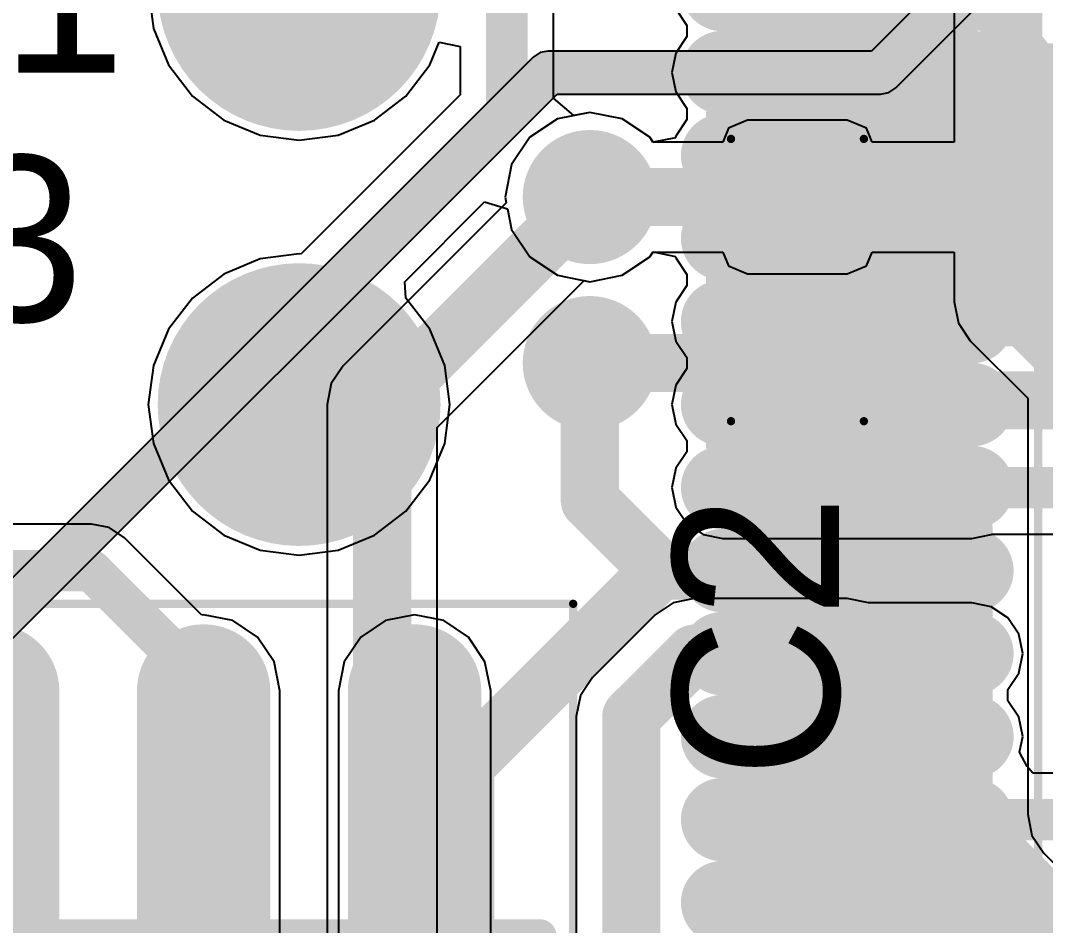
# Model space of a CAD drawing. Header units: millimetres. Extents: x 118 to 288, y 159 to 220.
# Drawn here: x 180.82 to 186.99, y 193.64 to 199.09 of the extents above; entities that cross this region are included whole.
import ezdxf

# ---------------------------------------------------------------- set-up
doc = ezdxf.new("R2010")
doc.units = ezdxf.units.MM
for name, color, linetype in [('BottomLayer', 5, 'Continuous'), ('BottomOverlay', 54, 'Continuous'), ('BottomPaste', 16, 'Continuous'), ('BottomSolder', 6, 'Continuous'), ('InternalPlane1', 76, 'Continuous'), ('InternalPlane2', 16, 'Continuous'), ('Mechanical1', 6, 'Continuous'), ('Mechanical15', 56, 'Continuous'), ('MultiLayer', 9, 'Continuous'), ('TopLayer', 1, 'Continuous'), ('TopOverlay', 2, 'Continuous'), ('TopPaste', 8, 'Continuous'), ('TopSolder', 216, 'Continuous'), ('ViaHoleLayer', 16, 'Continuous')]:
    doc.layers.add(name, color=color, linetype=linetype)

# ---------------------------------------------------------------- blocks, each defined once
blk = doc.blocks.new('TP_P___P___1')
at = {"layer": 'TopLayer', "const_width": 0.75}
blk.add_lwpolyline([(-0.375, 0, 1), (0.375, 0, 1)], format="xyb", close=True, dxfattribs=at)
at = {"layer": 'TopPaste', "const_width": 0.75}
blk.add_lwpolyline([(-0.375, 0, 1), (0.375, 0, 1)], format="xyb", close=True, dxfattribs=at)
at = {"layer": 'TopSolder', "const_width": 0.8516}
blk.add_lwpolyline([(-0.4258, 0, 1), (0.4258, 0, 1)], format="xyb", close=True, dxfattribs=at)
blk = doc.blocks.new('TP_P___P___3')
at = {"layer": 'TopLayer', "const_width": 0.75}
blk.add_lwpolyline([(-0.375, 0, 1), (0.375, 0, 1)], format="xyb", close=True, dxfattribs=at)
at = {"layer": 'TopPaste', "const_width": 0.75}
blk.add_lwpolyline([(-0.375, 0, 1), (0.375, 0, 1)], format="xyb", close=True, dxfattribs=at)
at = {"layer": 'TopSolder', "const_width": 0.8516}
blk.add_lwpolyline([(-0.4258, 0, 1), (0.4258, 0, 1)], format="xyb", close=True, dxfattribs=at)
blk = doc.blocks.new('SOIC16_10')
at = {"layer": 'Mechanical15', "const_width": 0.05}
for points in [[(4.3, 5.4), (4.3, -5.4)], [(-4.3, -5.4), (4.3, -5.4)]]:
    blk.add_lwpolyline(points, dxfattribs=at)
at = {"layer": 'Mechanical15', "const_width": 0.025}
blk.add_lwpolyline([(4.2875, -5.4, 1), (4.3125, -5.4, 1)], format="xyb", close=True, dxfattribs=at)
blk.add_lwpolyline([(4.2875, -5.4, 1), (4.3125, -5.4, 1)], format="xyb", close=True, dxfattribs=at)
at = {"layer": 'TopLayer', "const_width": 0.6}
for points in [[(2.225, -1.905), (3.775, -1.905)], [(2.225, -3.175), (3.775, -3.175)], [(2.225, -4.445), (3.775, -4.445)]]:
    blk.add_lwpolyline(points, dxfattribs=at)
at = {"layer": 'TopLayer', "const_width": 0.3}
for points in [[(2.075, -1.905, 1), (2.375, -1.905, 1)], [(3.625, -1.905, 1), (3.925, -1.905, 1)], [(2.075, -3.175, 1), (2.375, -3.175, 1)], [(3.625, -3.175, 1), (3.925, -3.175, 1)], [(2.075, -4.445, 1), (2.375, -4.445, 1)], [(3.625, -4.445, 1), (3.925, -4.445, 1)]]:
    blk.add_lwpolyline(points, format="xyb", close=True, dxfattribs=at)
at = {"layer": 'TopOverlay', "const_width": 0.2}
for points in [[(2.3, 5.2), (2.3, -5.2)], [(-2.3, -5.2), (2.3, -5.2)]]:
    blk.add_lwpolyline(points, dxfattribs=at)
at = {"layer": 'TopOverlay', "const_width": 0.1}
blk.add_lwpolyline([(2.25, -5.2, 1), (2.35, -5.2, 1)], format="xyb", close=True, dxfattribs=at)
blk.add_lwpolyline([(2.25, -5.2, 1), (2.35, -5.2, 1)], format="xyb", close=True, dxfattribs=at)
at = {"layer": 'TopPaste', "const_width": 0.6}
for points in [[(2.225, -1.905), (3.775, -1.905)], [(2.225, -3.175), (3.775, -3.175)], [(2.225, -4.445), (3.775, -4.445)]]:
    blk.add_lwpolyline(points, dxfattribs=at)
at = {"layer": 'TopPaste', "const_width": 0.3}
for points in [[(2.075, -1.905, 1), (2.375, -1.905, 1)], [(3.625, -1.905, 1), (3.925, -1.905, 1)], [(2.075, -3.175, 1), (2.375, -3.175, 1)], [(3.625, -3.175, 1), (3.925, -3.175, 1)], [(2.075, -4.445, 1), (2.375, -4.445, 1)], [(3.625, -4.445, 1), (3.925, -4.445, 1)]]:
    blk.add_lwpolyline(points, format="xyb", close=True, dxfattribs=at)
at = {"layer": 'TopSolder', "const_width": 0.8032}
for points in [[(2.225, -1.905), (3.775, -1.905)], [(2.225, -3.175), (3.775, -3.175)], [(2.225, -4.445), (3.775, -4.445)]]:
    blk.add_lwpolyline(points, dxfattribs=at)
at = {"layer": 'TopSolder', "const_width": 0.4016}
for points in [[(2.0242, -1.905, 1), (2.4258, -1.905, 1)], [(3.5742, -1.905, 1), (3.9758, -1.905, 1)], [(2.0242, -3.175, 1), (2.4258, -3.175, 1)], [(3.5742, -3.175, 1), (3.9758, -3.175, 1)], [(2.0242, -4.445, 1), (2.4258, -4.445, 1)], [(3.5742, -4.445, 1), (3.9758, -4.445, 1)]]:
    blk.add_lwpolyline(points, format="xyb", close=True, dxfattribs=at)
blk = doc.blocks.new('0402__17')
at = {"layer": 'Mechanical15'}
for points, const_width in [([(0.4, 0.85), (-0.4, 0.85)], 0.05), ([(-0.4, 0.85), (-0.4, -0.85)], 0.05), ([(0.4, 0.85), (0.4, -0.85)], 0.05), ([(0, 0.25), (0, -0.25)], 0.1), ([(0.25, 0), (-0.25, 0)], 0.1), ([(0.4, -0.85), (-0.4, -0.85)], 0.05)]:
    blk.add_lwpolyline(points, dxfattribs=dict(at, const_width=const_width))
for points, const_width in [([(-0.4125, 0.85, 1), (-0.3875, 0.85, 1)], 0.025), ([(-0.4125, 0.85, 1), (-0.3875, 0.85, 1)], 0.025), ([(0.3875, 0.85, 1), (0.4125, 0.85, 1)], 0.025), ([(0.3875, 0.85, 1), (0.4125, 0.85, 1)], 0.025), ([(-0.025, 0.25, 1), (0.025, 0.25, 1)], 0.05), ([(-0.275, 0, 1), (-0.225, 0, 1)], 0.05), ([(0.225, 0, 1), (0.275, 0, 1)], 0.05), ([(-0.025, -0.25, 1), (0.025, -0.25, 1)], 0.05), ([(-0.4125, -0.85, 1), (-0.3875, -0.85, 1)], 0.025), ([(-0.4125, -0.85, 1), (-0.3875, -0.85, 1)], 0.025), ([(0.3875, -0.85, 1), (0.4125, -0.85, 1)], 0.025), ([(0.3875, -0.85, 1), (0.4125, -0.85, 1)], 0.025)]:
    blk.add_lwpolyline(points, format="xyb", close=True, dxfattribs=dict(at, const_width=const_width))
at = {"layer": 'TopLayer'}
for points in [[(0.3, 0.8), (-0.3, 0.8), (0.3, 0.2), (-0.3, 0.2)], [(0.3, -0.2), (-0.3, -0.2), (0.3, -0.8), (-0.3, -0.8)]]:
    blk.add_solid(points, dxfattribs=at)
at = {"layer": 'TopOverlay', "const_width": 0.1}
for points in [[(-0.5, 1), (-0.5, -1)], [(0.5, 1), (-0.5, 1)], [(0.5, 1), (0.5, -1)], [(0.5, -1), (-0.5, -1)]]:
    blk.add_lwpolyline(points, dxfattribs=at)
at = {"layer": 'TopOverlay', "const_width": 0.05}
for points in [[(-0.525, 1, 1), (-0.475, 1, 1)], [(-0.525, 1, 1), (-0.475, 1, 1)], [(0.475, 1, 1), (0.525, 1, 1)], [(0.475, 1, 1), (0.525, 1, 1)], [(-0.525, -1, 1), (-0.475, -1, 1)], [(-0.525, -1, 1), (-0.475, -1, 1)], [(0.475, -1, 1), (0.525, -1, 1)], [(0.475, -1, 1), (0.525, -1, 1)]]:
    blk.add_lwpolyline(points, format="xyb", close=True, dxfattribs=at)
at = {"layer": 'TopPaste'}
for points in [[(0.3, 0.8), (-0.3, 0.8), (0.3, 0.2), (-0.3, 0.2)], [(0.3, -0.2), (-0.3, -0.2), (0.3, -0.8), (-0.3, -0.8)]]:
    blk.add_solid(points, dxfattribs=at)
at = {"layer": 'TopSolder'}
for points in [[(0.4016, 0.9016), (-0.4016, 0.9016), (0.4016, 0.0984), (-0.4016, 0.0984)], [(0.4016, -0.0984), (-0.4016, -0.0984), (0.4016, -0.9016), (-0.4016, -0.9016)]]:
    blk.add_solid(points, dxfattribs=at)
blk = doc.blocks.new('LQFP64_B_98')
at = {"layer": 'BottomLayer', "const_width": 0.3}
for points in [[(-4.8, 3.75), (-6.3, 3.75)], [(-4.8, 3.25), (-6.3, 3.25)], [(-4.8, 2.75), (-6.3, 2.75)], [(-4.8, 2.25), (-6.3, 2.25)], [(-4.8, 1.75), (-6.3, 1.75)], [(-4.8, 1.25), (-6.3, 1.25)], [(-4.8, 0.75), (-6.3, 0.75)], [(-4.8, 0.25), (-6.3, 0.25)], [(-4.8, -0.25), (-6.3, -0.25)], [(-4.8, -0.75), (-6.3, -0.75)], [(-4.8, -1.25), (-6.3, -1.25)]]:
    blk.add_lwpolyline(points, dxfattribs=at)
at = {"layer": 'BottomLayer', "const_width": 0.15}
for points in [[(-6.375, 3.75, 1), (-6.225, 3.75, 1)], [(-4.875, 3.75, 1), (-4.725, 3.75, 1)], [(-6.375, 3.25, 1), (-6.225, 3.25, 1)], [(-4.875, 3.25, 1), (-4.725, 3.25, 1)], [(-6.375, 2.75, 1), (-6.225, 2.75, 1)], [(-4.875, 2.75, 1), (-4.725, 2.75, 1)], [(-6.375, 2.25, 1), (-6.225, 2.25, 1)], [(-4.875, 2.25, 1), (-4.725, 2.25, 1)], [(-6.375, 1.75, 1), (-6.225, 1.75, 1)], [(-4.875, 1.75, 1), (-4.725, 1.75, 1)], [(-6.375, 1.25, 1), (-6.225, 1.25, 1)], [(-4.875, 1.25, 1), (-4.725, 1.25, 1)], [(-6.375, 0.75, 1), (-6.225, 0.75, 1)], [(-4.875, 0.75, 1), (-4.725, 0.75, 1)], [(-6.375, 0.25, 1), (-6.225, 0.25, 1)], [(-4.875, 0.25, 1), (-4.725, 0.25, 1)], [(-6.375, -0.25, 1), (-6.225, -0.25, 1)], [(-4.875, -0.25, 1), (-4.725, -0.25, 1)], [(-6.375, -0.75, 1), (-6.225, -0.75, 1)], [(-4.875, -0.75, 1), (-4.725, -0.75, 1)], [(-6.375, -1.25, 1), (-6.225, -1.25, 1)], [(-4.875, -1.25, 1), (-4.725, -1.25, 1)]]:
    blk.add_lwpolyline(points, format="xyb", close=True, dxfattribs=at)
at = {"layer": 'BottomOverlay', "const_width": 0.1}
blk.add_lwpolyline([(-5, 5), (-5, -5)], dxfattribs=at)
at = {"layer": 'BottomPaste', "const_width": 0.3}
for points in [[(-4.8, 3.75), (-6.3, 3.75)], [(-4.8, 3.25), (-6.3, 3.25)], [(-4.8, 2.75), (-6.3, 2.75)], [(-4.8, 2.25), (-6.3, 2.25)], [(-4.8, 1.75), (-6.3, 1.75)], [(-4.8, 1.25), (-6.3, 1.25)], [(-4.8, 0.75), (-6.3, 0.75)], [(-4.8, 0.25), (-6.3, 0.25)], [(-4.8, -0.25), (-6.3, -0.25)], [(-4.8, -0.75), (-6.3, -0.75)], [(-4.8, -1.25), (-6.3, -1.25)]]:
    blk.add_lwpolyline(points, dxfattribs=at)
at = {"layer": 'BottomPaste', "const_width": 0.15}
for points in [[(-6.375, 3.75, 1), (-6.225, 3.75, 1)], [(-4.875, 3.75, 1), (-4.725, 3.75, 1)], [(-6.375, 3.25, 1), (-6.225, 3.25, 1)], [(-4.875, 3.25, 1), (-4.725, 3.25, 1)], [(-6.375, 2.75, 1), (-6.225, 2.75, 1)], [(-4.875, 2.75, 1), (-4.725, 2.75, 1)], [(-6.375, 2.25, 1), (-6.225, 2.25, 1)], [(-4.875, 2.25, 1), (-4.725, 2.25, 1)], [(-6.375, 1.75, 1), (-6.225, 1.75, 1)], [(-4.875, 1.75, 1), (-4.725, 1.75, 1)], [(-6.375, 1.25, 1), (-6.225, 1.25, 1)], [(-4.875, 1.25, 1), (-4.725, 1.25, 1)], [(-6.375, 0.75, 1), (-6.225, 0.75, 1)], [(-4.875, 0.75, 1), (-4.725, 0.75, 1)], [(-6.375, 0.25, 1), (-6.225, 0.25, 1)], [(-4.875, 0.25, 1), (-4.725, 0.25, 1)], [(-6.375, -0.25, 1), (-6.225, -0.25, 1)], [(-4.875, -0.25, 1), (-4.725, -0.25, 1)], [(-6.375, -0.75, 1), (-6.225, -0.75, 1)], [(-4.875, -0.75, 1), (-4.725, -0.75, 1)], [(-6.375, -1.25, 1), (-6.225, -1.25, 1)], [(-4.875, -1.25, 1), (-4.725, -1.25, 1)]]:
    blk.add_lwpolyline(points, format="xyb", close=True, dxfattribs=at)
at = {"layer": 'BottomSolder', "const_width": 0.5032}
for points in [[(-4.8, 3.75), (-6.3, 3.75)], [(-4.8, 3.25), (-6.3, 3.25)], [(-4.8, 2.75), (-6.3, 2.75)], [(-4.8, 2.25), (-6.3, 2.25)], [(-4.8, 1.75), (-6.3, 1.75)], [(-4.8, 1.25), (-6.3, 1.25)], [(-4.8, 0.75), (-6.3, 0.75)], [(-4.8, 0.25), (-6.3, 0.25)], [(-4.8, -0.25), (-6.3, -0.25)], [(-4.8, -0.75), (-6.3, -0.75)], [(-4.8, -1.25), (-6.3, -1.25)], [(-4.8, -1.75), (-6.3, -1.75)]]:
    blk.add_lwpolyline(points, dxfattribs=at)
at = {"layer": 'BottomSolder', "const_width": 0.2516}
for points in [[(-6.4258, 3.75, 1), (-6.1742, 3.75, 1)], [(-4.9258, 3.75, 1), (-4.6742, 3.75, 1)], [(-6.4258, 3.25, 1), (-6.1742, 3.25, 1)], [(-4.9258, 3.25, 1), (-4.6742, 3.25, 1)], [(-6.4258, 2.75, 1), (-6.1742, 2.75, 1)], [(-4.9258, 2.75, 1), (-4.6742, 2.75, 1)], [(-6.4258, 2.25, 1), (-6.1742, 2.25, 1)], [(-4.9258, 2.25, 1), (-4.6742, 2.25, 1)], [(-6.4258, 1.75, 1), (-6.1742, 1.75, 1)], [(-4.9258, 1.75, 1), (-4.6742, 1.75, 1)], [(-6.4258, 1.25, 1), (-6.1742, 1.25, 1)], [(-4.9258, 1.25, 1), (-4.6742, 1.25, 1)], [(-6.4258, 0.75, 1), (-6.1742, 0.75, 1)], [(-4.9258, 0.75, 1), (-4.6742, 0.75, 1)], [(-6.4258, 0.25, 1), (-6.1742, 0.25, 1)], [(-4.9258, 0.25, 1), (-4.6742, 0.25, 1)], [(-6.4258, -0.25, 1), (-6.1742, -0.25, 1)], [(-4.9258, -0.25, 1), (-4.6742, -0.25, 1)], [(-6.4258, -0.75, 1), (-6.1742, -0.75, 1)], [(-4.9258, -0.75, 1), (-4.6742, -0.75, 1)], [(-6.4258, -1.25, 1), (-6.1742, -1.25, 1)], [(-4.9258, -1.25, 1), (-4.6742, -1.25, 1)], [(-6.4258, -1.75, 1), (-6.1742, -1.75, 1)], [(-4.9258, -1.75, 1), (-4.6742, -1.75, 1)]]:
    blk.add_lwpolyline(points, format="xyb", close=True, dxfattribs=at)
at = {"layer": 'Mechanical1', "const_width": 0.1}
blk.add_lwpolyline([(-5, 5), (-5, -5)], dxfattribs=at)
at = {"layer": 'Mechanical15', "const_width": 0.05}
blk.add_lwpolyline([(-6.7, 6.7), (-6.7, -6.7)], dxfattribs=at)
blk = doc.blocks.new('HTSSOP28_99')
at = {"layer": 'Mechanical15', "const_width": 0.05}
blk.add_lwpolyline([(-3.95, 4.9), (3.95, 4.9)], dxfattribs=at)
at = {"layer": 'TopLayer', "const_width": 0.35}
blk.add_lwpolyline([(3.525, 4.225), (2.175, 4.225)], dxfattribs=at)
at = {"layer": 'TopLayer', "const_width": 0.175}
for points in [[(2.0875, 4.225, 1), (2.2625, 4.225, 1)], [(3.4375, 4.225, 1), (3.6125, 4.225, 1)]]:
    blk.add_lwpolyline(points, format="xyb", close=True, dxfattribs=at)
at = {"layer": 'TopOverlay', "const_width": 0.2}
for points in [[(-1.1, 4.8), (-1.6, 4.3)], [(-1.3, 4.8), (-1.6, 4.5)], [(-0.9, 4.8), (-1.6, 4.1)], [(-0.7, 4.8), (-1.6, 3.9)], [(-1.6, 4.8), (-1.6, -4.8)], [(-1.6, 4.8), (1.6, 4.8)], [(1.6, 4.8), (1.6, -4.8)]]:
    blk.add_lwpolyline(points, dxfattribs=at)
at = {"layer": 'TopOverlay', "const_width": 0.1}
for points in [[(-1.65, 4.8, 1), (-1.55, 4.8, 1)], [(-1.65, 4.8, 1), (-1.55, 4.8, 1)], [(-1.35, 4.8, 1), (-1.25, 4.8, 1)], [(-1.15, 4.8, 1), (-1.05, 4.8, 1)], [(-0.95, 4.8, 1), (-0.85, 4.8, 1)], [(-0.75, 4.8, 1), (-0.65, 4.8, 1)], [(1.55, 4.8, 1), (1.65, 4.8, 1)], [(1.55, 4.8, 1), (1.65, 4.8, 1)], [(-1.65, 4.5, 1), (-1.55, 4.5, 1)], [(-1.65, 4.3, 1), (-1.55, 4.3, 1)], [(-1.65, 4.1, 1), (-1.55, 4.1, 1)]]:
    blk.add_lwpolyline(points, format="xyb", close=True, dxfattribs=at)
at = {"layer": 'TopPaste', "const_width": 0.35}
blk.add_lwpolyline([(3.525, 4.225), (2.175, 4.225)], dxfattribs=at)
at = {"layer": 'TopPaste', "const_width": 0.175}
for points in [[(2.0875, 4.225, 1), (2.2625, 4.225, 1)], [(3.4375, 4.225, 1), (3.6125, 4.225, 1)]]:
    blk.add_lwpolyline(points, format="xyb", close=True, dxfattribs=at)
at = {"layer": 'TopSolder', "const_width": 0.5532}
blk.add_lwpolyline([(3.525, 4.225), (2.175, 4.225)], dxfattribs=at)
at = {"layer": 'TopSolder', "const_width": 0.2766}
for points in [[(2.0367, 4.225, 1), (2.3133, 4.225, 1)], [(3.3867, 4.225, 1), (3.6633, 4.225, 1)]]:
    blk.add_lwpolyline(points, format="xyb", close=True, dxfattribs=at)

msp = doc.modelspace()

# ---------------------------------------------------------------- linework, layer by layer
at = {"layer": 'BottomLayer'}
for p, q in [((184.7674, 199.1579), (184.8337, 199.0587)), ((184.8337, 199.0587), (184.8337, 198.9913)), ((184.8337, 198.9913), (184.7674, 198.8921)), ((184.7674, 198.8921), (184.7441, 198.775)), ((184.7441, 198.775), (184.7674, 198.6579)), ((184.7674, 198.6579), (184.8337, 198.5587)), ((184.25, 198.5348), (184.0549, 198.496)), ((184.4451, 198.496), (184.25, 198.5348)), ((184.8337, 198.5587), (184.8337, 198.4913)), ((184.0549, 198.496), (183.8895, 198.3855)), ((184.6105, 198.3855), (184.4451, 198.496)), ((184.8337, 198.4913), (184.7674, 198.3921)), ((183.8895, 198.3855), (183.779, 198.2201)), ((184.6306, 198.3553), (184.6105, 198.3855)), ((184.7674, 198.3921), (184.7654, 198.3822)), ((184.7654, 198.3822), (184.6306, 198.3553)), ((183.779, 198.2201), (183.7402, 198.025)), ((183.7402, 198.025), (183.747, 197.9907)), ((183.747, 197.9907), (182.7657, 197.0093)), ((184.4451, 197.554), (184.6105, 197.6645)), ((184.6105, 197.6645), (184.6306, 197.6947)), ((184.6306, 197.6947), (184.7654, 197.6678)), ((184.7654, 197.6678), (184.7674, 197.6579)), ((184.7674, 197.6579), (184.8337, 197.5587)), ((183.3314, 196.6377), (184.2157, 197.522)), ((184.2157, 197.522), (184.25, 197.5152)), ((184.25, 197.5152), (184.4451, 197.554)), ((184.8337, 197.5587), (184.8337, 197.4913)), ((184.8337, 197.4913), (184.7674, 197.3921)), ((184.7674, 197.3921), (184.7441, 197.275)), ((184.7441, 197.275), (184.7674, 197.1579)), ((184.7674, 197.1579), (184.8337, 197.0587)), ((184.8337, 197.0587), (184.8337, 196.9913)), ((182.7657, 197.0093), (182.6939, 196.9018)), ((184.8337, 196.9913), (184.7674, 196.8921)), ((182.6939, 196.9018), (182.6686, 196.775)), ((184.7674, 196.8921), (184.7441, 196.775)), ((182.6686, 196.775), (182.6686, 193.1142)), ((184.7441, 196.775), (184.7674, 196.6579)), ((184.7674, 196.6579), (184.8337, 196.5587)), ((183.3314, 191.975), (183.3314, 196.6377)), ((184.8337, 196.5587), (184.8337, 196.4913)), ((184.8337, 196.4913), (184.7674, 196.3921)), ((184.7674, 196.3921), (184.7441, 196.275)), ((184.7441, 196.275), (184.7674, 196.1579)), ((184.7674, 196.1579), (184.8337, 196.0587)), ((184.8337, 196.0587), (184.9329, 195.9924)), ((184.9329, 195.9924), (185.05, 195.9691)), ((186.55, 195.9691), (186.6671, 195.9924)), ((186.6671, 195.9924), (186.6704, 195.9946)), ((186.6704, 195.9946), (187.2828, 195.9946)), ((185.05, 195.9691), (186.55, 195.9691)), ((184.7514, 195.5811), (184.6439, 195.5093)), ((184.8782, 195.6064), (184.7514, 195.5811)), ((185.8, 195.6064), (184.8782, 195.6064)), ((185.9268, 195.5811), (185.8, 195.6064)), ((185.9272, 195.5809), (185.9268, 195.5811)), ((186.55, 195.5809), (185.9272, 195.5809)), ((186.6671, 195.5576), (186.55, 195.5809)), ((186.7663, 195.4913), (186.6671, 195.5576)), ((184.6439, 195.5093), (184.2657, 195.1311)), ((186.8326, 195.3921), (186.7663, 195.4913)), ((186.8559, 195.275), (186.8326, 195.3921)), ((186.8326, 195.1579), (186.8559, 195.275)), ((184.2657, 195.1311), (184.1939, 195.0236)), ((186.7663, 195.0587), (186.8326, 195.1579)), ((186.7663, 194.9913), (186.7663, 195.0587)), ((184.1939, 195.0236), (184.1686, 194.8968)), ((186.8326, 194.8921), (186.7663, 194.9913)), ((184.1686, 194.8968), (184.1686, 193.275)), ((186.8559, 194.775), (186.8326, 194.8921)), ((186.8375, 194.6824), (186.8559, 194.775)), ((186.8836, 194.5958), (186.8375, 194.6824)), ((186.9168, 194.5554), (186.8836, 194.5958)), ((192.1995, 194.5554), (186.9168, 194.5554))]:
    msp.add_line(p, q, dxfattribs=at)
for points, const_width in [([(185.8, 198.775), (188.75, 198.775)], 0.35), ([(185.8, 198.275), (188.5783, 198.275)], 0.3), ([(183, 196.775), (184.25, 198.025)], 0.35), ([(185.8, 197.775), (187.8757, 197.775)], 0.3), ([(185.8, 197.275), (187.7393, 197.275)], 0.3), ([(184.25, 196.1961), (184.25, 197.025)], 0.35), ([(183, 191.975), (183, 196.775)], 0.35), ([(185.8, 196.775), (187.5, 196.775)], 0.3), ([(184.25, 196.1961), (184.6711, 195.775)], 0.35), ([(185.8, 196.275), (187.399, 196.275)], 0.25), ([(183.5, 194.6039), (184.6711, 195.775)], 0.35), ([(184.6711, 195.775), (185.8, 195.775)], 0.35), ([(184.5, 194.8968), (184.8782, 195.275)], 0.35), ([(184.8782, 195.275), (185.8, 195.275)], 0.35), ([(184.5, 193.275), (184.5, 194.8968)], 0.35), ([(183.5, 191.975), (183.5, 194.6039)], 0.35), ([(185.8, 194.275), (192.3157, 194.275)], 0.25), ([(185.8, 193.775), (192.5, 193.775)], 0.25)]:
    msp.add_lwpolyline(points, dxfattribs=dict(at, const_width=const_width))
for points, const_width in [([(185.7125, 198.775, 1), (185.8875, 198.775, 1)], 0.175), ([(185.725, 198.275, 1), (185.875, 198.275, 1)], 0.15), ([(184.075, 198.025, 1), (184.425, 198.025, 1)], 0.35), ([(184.1625, 198.025, 1), (184.3375, 198.025, 1)], 0.175), ([(185.725, 197.775, 1), (185.875, 197.775, 1)], 0.15), ([(185.725, 197.275, 1), (185.875, 197.275, 1)], 0.15), ([(184.075, 197.025, 1), (184.425, 197.025, 1)], 0.35), ([(184.1625, 197.025, 1), (184.3375, 197.025, 1)], 0.175), ([(182.9125, 196.775, 1), (183.0875, 196.775, 1)], 0.175), ([(182.9125, 196.775, 1), (183.0875, 196.775, 1)], 0.175), ([(185.725, 196.775, 1), (185.875, 196.775, 1)], 0.15), ([(184.1625, 196.1961, 1), (184.3375, 196.1961, 1)], 0.175), ([(184.1625, 196.1961, 1), (184.3375, 196.1961, 1)], 0.175), ([(185.7375, 196.275, 1), (185.8625, 196.275, 1)], 0.125), ([(184.5836, 195.775, 1), (184.7586, 195.775, 1)], 0.175), ([(184.5836, 195.775, 1), (184.7586, 195.775, 1)], 0.175), ([(184.5836, 195.775, 1), (184.7586, 195.775, 1)], 0.175), ([(185.7125, 195.775, 1), (185.8875, 195.775, 1)], 0.175), ([(184.7907, 195.275, 1), (184.9657, 195.275, 1)], 0.175), ([(184.7907, 195.275, 1), (184.9657, 195.275, 1)], 0.175), ([(185.7125, 195.275, 1), (185.8875, 195.275, 1)], 0.175), ([(184.4125, 194.8968, 1), (184.5875, 194.8968, 1)], 0.175), ([(184.4125, 194.8968, 1), (184.5875, 194.8968, 1)], 0.175), ([(183.4125, 194.6039, 1), (183.5875, 194.6039, 1)], 0.175), ([(183.4125, 194.6039, 1), (183.5875, 194.6039, 1)], 0.175), ([(185.7375, 194.275, 1), (185.8625, 194.275, 1)], 0.125), ([(185.7375, 193.775, 1), (185.8625, 193.775, 1)], 0.125)]:
    msp.add_lwpolyline(points, format="xyb", close=True, dxfattribs=dict(at, const_width=const_width))
at = {"layer": 'InternalPlane1', "const_width": 0.404}
msp.add_lwpolyline([(184.048, 198.025, 1), (184.452, 198.025, 1)], format="xyb", close=True, dxfattribs=at)
at = {"layer": 'InternalPlane2'}
for p, q in [((195.741, 208.6991), (185.9464, 198.9045)), ((186.0916, 198.6834), (195.9621, 208.5539)), ((183.9504, 198.8946), (183.9084, 198.8666)), ((184, 198.9045), (183.9504, 198.8946)), ((185.9464, 198.9045), (184, 198.9045)), ((183.9084, 198.8666), (178.1964, 193.1545)), ((178.3416, 192.9334), (184.0536, 198.6455)), ((184.0536, 198.6455), (186, 198.6455)), ((186, 198.6455), (186.0496, 198.6554)), ((186.0496, 198.6554), (186.0916, 198.6834))]:
    msp.add_line(p, q, dxfattribs=at)
at = {"layer": 'InternalPlane2', "const_width": 0.254}
for points in [[(186, 198.775), (195.8705, 208.6455)], [(178.25, 193.025), (184, 198.775)], [(184, 198.775), (186, 198.775)]]:
    msp.add_lwpolyline(points, dxfattribs=at)
at = {"layer": 'InternalPlane2'}
for points, const_width in [([(183.9365, 198.775, 1), (184.0635, 198.775, 1)], 0.127), ([(183.9365, 198.775, 1), (184.0635, 198.775, 1)], 0.127), ([(185.9365, 198.775, 1), (186.0635, 198.775, 1)], 0.127), ([(185.9365, 198.775, 1), (186.0635, 198.775, 1)], 0.127), ([(184.048, 197.025, 1), (184.452, 197.025, 1)], 0.404)]:
    msp.add_lwpolyline(points, format="xyb", close=True, dxfattribs=dict(at, const_width=const_width))
at = {"layer": 'MultiLayer', "const_width": 0.35}
for points in [[(184.075, 198.025, 1), (184.425, 198.025, 1)], [(184.075, 197.025, 1), (184.425, 197.025, 1)]]:
    msp.add_lwpolyline(points, format="xyb", close=True, dxfattribs=at)
at = {"layer": 'TopLayer'}
for p, q in [((184.0304, 198.6206), (184.0304, 199.775)), ((181.5922, 199.275), (181.6232, 199.0401)), ((186.4436, 199.2377), (186.4436, 198.3564)), ((181.6232, 199.0401), (181.7139, 198.8211)), ((183.2861, 198.8211), (183.3426, 198.9574)), ((183.3426, 198.9574), (183.4696, 198.9322)), ((183.4696, 198.9322), (183.4696, 198.6411)), ((181.7139, 198.8211), (181.8581, 198.6331)), ((183.1419, 198.6331), (183.2861, 198.8211)), ((181.8581, 198.6331), (182.0461, 198.4889)), ((183.4696, 198.6411), (182.5099, 197.6815)), ((182.9539, 198.4889), (183.1419, 198.6331)), ((184.1535, 198.5156), (184.0304, 198.6206)), ((184.25, 198.5348), (184.1535, 198.5156)), ((184.4451, 198.496), (184.25, 198.5348)), ((182.0461, 198.4889), (182.2651, 198.3982)), ((182.7349, 198.3982), (182.9539, 198.4889)), ((184.6105, 198.3855), (184.4451, 198.496)), ((185.2, 198.4874), (185.0852, 198.4398)), ((185.8, 198.4874), (185.2, 198.4874)), ((185.9148, 198.4398), (185.8, 198.4874)), ((182.2651, 198.3982), (182.5, 198.3672)), ((182.5, 198.3672), (182.7349, 198.3982)), ((184.6299, 198.3564), (184.6105, 198.3855)), ((185.0852, 198.4398), (185.0506, 198.3564)), ((185.9494, 198.3564), (185.9148, 198.4398)), ((185.0506, 198.3564), (184.6299, 198.3564)), ((186.4436, 198.3564), (185.9494, 198.3564)), ((183.1355, 197.514), (183.6167, 197.9951)), ((183.6167, 197.9951), (183.7545, 197.9533)), ((183.7545, 197.9533), (183.779, 197.8299)), ((183.779, 197.8299), (183.8895, 197.6645)), ((182.2651, 197.6518), (182.0461, 197.5611)), ((182.5, 197.6828), (182.2651, 197.6518)), ((182.5099, 197.6815), (182.5, 197.6828)), ((183.8895, 197.6645), (184.0549, 197.554)), ((184.4451, 197.554), (184.6105, 197.6645)), ((184.6105, 197.6645), (184.6299, 197.6936)), ((184.6299, 197.6936), (185.0506, 197.6936)), ((185.0506, 197.6936), (185.0852, 197.6102)), ((185.9148, 197.6102), (185.9494, 197.6936)), ((185.9494, 197.6936), (186.4436, 197.6936)), ((186.4436, 197.6936), (186.4436, 197.3929)), ((185.0852, 197.6102), (185.2, 197.5626)), ((185.8, 197.5626), (185.9148, 197.6102)), ((182.0461, 197.5611), (181.8581, 197.4169)), ((184.0549, 197.554), (184.25, 197.5152)), ((184.25, 197.5152), (184.4451, 197.554)), ((185.2, 197.5626), (185.8, 197.5626)), ((183.1419, 197.4169), (183.1355, 197.514)), ((181.8581, 197.4169), (181.7139, 197.2289)), ((183.2861, 197.2289), (183.1419, 197.4169)), ((186.4436, 197.3929), (186.4689, 197.2661)), ((181.7139, 197.2289), (181.6232, 197.0099)), ((183.3768, 197.0099), (183.2861, 197.2289)), ((186.4689, 197.2661), (186.5407, 197.1586)), ((186.5407, 197.1586), (186.8865, 196.8127)), ((181.6232, 197.0099), (181.5922, 196.775)), ((183.4078, 196.775), (183.3768, 197.0099)), ((186.8865, 196.8127), (186.8865, 194.3071)), ((181.5922, 196.775), (181.6232, 196.5401)), ((183.3768, 196.5401), (183.4078, 196.775)), ((181.6232, 196.5401), (181.7139, 196.3211)), ((183.2861, 196.3211), (183.3768, 196.5401)), ((181.7139, 196.3211), (181.8581, 196.1331)), ((183.1419, 196.1331), (183.2861, 196.3211)), ((181.8581, 196.1331), (182.0461, 195.9889)), ((182.9539, 195.9889), (183.1419, 196.1331)), ((181.25, 196.0554), (180.3539, 196.0554)), ((181.3573, 196.034), (181.25, 196.0554)), ((181.4483, 195.9733), (181.3573, 196.034)), ((182.0461, 195.9889), (182.2651, 195.8982)), ((182.7349, 195.8982), (182.9539, 195.9889)), ((181.9147, 195.5068), (181.4483, 195.9733)), ((182.2651, 195.8982), (182.5, 195.8672)), ((182.5, 195.8672), (182.7349, 195.8982)), ((181.925, 195.5088), (181.9147, 195.5068)), ((182.1006, 195.4739), (181.925, 195.5088)), ((183.195, 195.5088), (183.0194, 195.4739)), ((183.3706, 195.4739), (183.195, 195.5088)), ((182.2494, 195.3744), (182.1006, 195.4739)), ((183.0194, 195.4739), (182.8706, 195.3744)), ((183.5194, 195.3744), (183.3706, 195.4739)), ((182.3489, 195.2256), (182.2494, 195.3744)), ((182.8706, 195.3744), (182.7711, 195.2256)), ((183.6189, 195.2256), (183.5194, 195.3744)), ((182.3838, 195.05), (182.3489, 195.2256)), ((182.7711, 195.2256), (182.7362, 195.05)), ((183.6538, 195.05), (183.6189, 195.2256)), ((182.3838, 193.5), (182.3838, 195.05)), ((182.7362, 195.05), (182.7362, 193.5)), ((183.6538, 193.5), (183.6538, 195.05)), ((186.8865, 194.3071), (186.9118, 194.1803)), ((186.9118, 194.1803), (186.9836, 194.0728)), ((186.9836, 194.0728), (187.7436, 193.3127))]:
    msp.add_line(p, q, dxfattribs=at)
for points, const_width in [([(183.75, 198.525), (183.75, 199.775)], 0.25), ([(186.775, 198.125), (186.775, 199.375)], 0.35), ([(182.5, 197.275), (183.75, 198.525)], 0.25), ([(186.775, 197.3929), (186.775, 198.125)], 0.35), ([(184.25, 198.025), (185.5, 198.025)], 0.35), ([(185.5, 198.025), (186.675, 198.025)], 0.35), ([(186.775, 197.3929), (187.2179, 196.95)], 0.35), ([(182.5, 196.775), (182.5, 197.275)], 0.25), ([(184.25, 197.025), (185.5, 197.025)], 0.35), ([(185.5, 197.025), (186.5, 196.025)], 0.35), ([(186.5, 194.275), (186.5, 196.025)], 0.35), ([(180, 195.775), (181.25, 195.775)], 0.25), ([(181.25, 195.775), (181.925, 195.1)], 0.25), ([(181.925, 194.275), (181.925, 195.1)], 0.25), ([(186.5, 194.275), (187.425, 193.35)], 0.35), ([(183.195, 193.47), (183.195, 194.275)], 0.25), ([(180.655, 193.62), (181.25, 193.025)], 0.25)]:
    msp.add_lwpolyline(points, dxfattribs=dict(at, const_width=const_width))
for points, const_width in [([(183.6875, 198.525, 1), (183.8125, 198.525, 1)], 0.125), ([(183.6875, 198.525, 1), (183.8125, 198.525, 1)], 0.125), ([(184.075, 198.025, 1), (184.425, 198.025, 1)], 0.35), ([(186.6875, 198.125, 1), (186.8625, 198.125, 1)], 0.175), ([(186.6875, 198.125, 1), (186.8625, 198.125, 1)], 0.175), ([(184.1625, 198.025, 1), (184.3375, 198.025, 1)], 0.175), ([(185.4125, 198.025, 1), (185.5875, 198.025, 1)], 0.175), ([(185.4125, 198.025, 1), (185.5875, 198.025, 1)], 0.175), ([(186.5875, 198.025, 1), (186.7625, 198.025, 1)], 0.175), ([(186.6875, 197.3929, 1), (186.8625, 197.3929, 1)], 0.175), ([(186.6875, 197.3929, 1), (186.8625, 197.3929, 1)], 0.175), ([(182.4375, 197.275, 1), (182.5625, 197.275, 1)], 0.125), ([(182.4375, 197.275, 1), (182.5625, 197.275, 1)], 0.125), ([(184.075, 197.025, 1), (184.425, 197.025, 1)], 0.35), ([(184.1625, 197.025, 1), (184.3375, 197.025, 1)], 0.175), ([(185.4125, 197.025, 1), (185.5875, 197.025, 1)], 0.175), ([(185.4125, 197.025, 1), (185.5875, 197.025, 1)], 0.175), ([(182.4375, 196.775, 1), (182.5625, 196.775, 1)], 0.125), ([(186.4125, 196.025, 1), (186.5875, 196.025, 1)], 0.175), ([(186.4125, 196.025, 1), (186.5875, 196.025, 1)], 0.175), ([(181.1875, 195.775, 1), (181.3125, 195.775, 1)], 0.125), ([(181.1875, 195.775, 1), (181.3125, 195.775, 1)], 0.125), ([(181.8625, 195.1, 1), (181.9875, 195.1, 1)], 0.125), ([(181.8625, 195.1, 1), (181.9875, 195.1, 1)], 0.125), ([(186.4125, 194.275, 1), (186.5875, 194.275, 1)], 0.175), ([(186.4125, 194.275, 1), (186.5875, 194.275, 1)], 0.175), ([(181.8625, 194.275, 1), (181.9875, 194.275, 1)], 0.125), ([(183.1325, 194.275, 1), (183.2575, 194.275, 1)], 0.125)]:
    msp.add_lwpolyline(points, format="xyb", close=True, dxfattribs=dict(at, const_width=const_width))
at = {"layer": 'ViaHoleLayer', "const_width": 0.15}
for points in [[(184.175, 198.025, 1), (184.325, 198.025, 1)], [(184.175, 197.025, 1), (184.325, 197.025, 1)]]:
    msp.add_lwpolyline(points, format="xyb", close=True, dxfattribs=at)

# ---------------------------------------------------------------- block references
for name, p, rotation in [('LQFP64_B_98', (180.25, 197.525), 180), ('HTSSOP28_99', (191, 195.275), 90), ('0402__17', (185.5, 197.525), 180), ('TP_P___P___1', (182.5, 196.775), 90), ('SOIC16_10', (178.75, 191.275), 90)]:
    msp.add_blockref(name, p, dxfattribs=dict(rotation=rotation))
msp.add_blockref('TP_P___P___3', (182.5, 199.275))

# ---------------------------------------------------------------- texts
at = {"layer": 'TopOverlay'}
for s, p in [('TP1', (179, 198.775)), ('TP3', (178.75, 197.275))]:
    msp.add_text(s, height=1, dxfattribs=at).set_placement(p)
msp.add_text('C2', height=1, rotation=90, dxfattribs=at).set_placement((185.75, 194.525))

doc.saveas('drawing.dxf')
